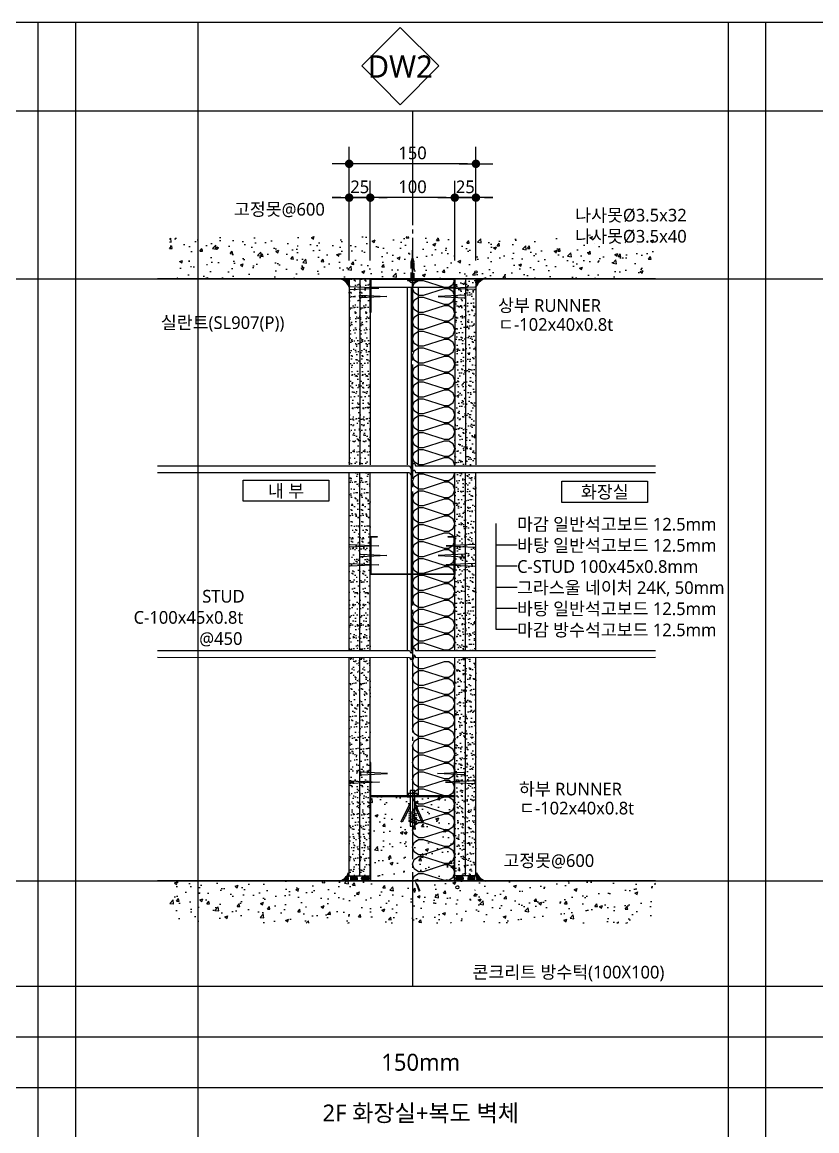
# Model space of a CAD drawing. Header units: millimetres. Extents: x 150 to 8166, y -2863 to -229.
# Drawn here: x 5276 to 6217, y -1540 to -229 of the extents above; entities that cross this region are included whole.
import ezdxf
from ezdxf.enums import TextEntityAlignment as Align

# ---------------------------------------------------------------- set-up
doc = ezdxf.new("R2010")
doc.units = ezdxf.units.MM
doc.header["$LTSCALE"] = 5
doc.header["$MEASUREMENT"] = 0
doc.header["$PDMODE"] = 3
doc.header["$PDSIZE"] = 100
doc.linetypes.add('C301', pattern=[30, 27, -1, 1, -1])
doc.linetypes.add('HID', pattern=[2.5, 1.5, -1])
doc.layers.get('0').update_dxf_attribs({"linetype": 'CONTINUOUS'})
doc.layers.get('Defpoints').update_dxf_attribs({"color": 137, "linetype": 'CONTINUOUS'})
for name, color, linetype in [('01-CEN', 1, 'C301'), ('01CONC', 2, 'CONTINUOUS'), ('01HAT', 8, 'CONTINUOUS'), ('01석고보드', 73, 'CONTINUOUS'), ('01하지철물', 8, 'CONTINUOUS'), ('02DIM', 7, 'CONTINUOUS'), ('03벽체부호', 6, 'CONTINUOUS'), ('09무창층계산', 253, 'CONTINUOUS'), ('3', 3, 'CONTINUOUS'), ('4', 4, 'CONTINUOUS'), ('5', 5, 'CONTINUOUS'), ('8', 8, 'CONTINUOUS'), ('HATCH', 9, 'CONTINUOUS'), ('SEALANT', 8, 'CONTINUOUS'), ('SYM-LEAD', 6, 'CONTINUOUS'), ('SYP_INSUL', 252, 'CONTINUOUS'), ('TEXT', 3, 'CONTINUOUS'), ('TEXT-NOTE', 6, 'CONTINUOUS'), ('경량철골', 7, 'CONTINUOUS'), ('경량철골1', 8, 'CONTINUOUS'), ('고정못', 8, 'CONTINUOUS'), ('석고보드', 4, 'CONTINUOUS')]:
    doc.layers.add(name, color=color, linetype=linetype)
doc.layers.add('02Waste', color=171, linetype='CONTINUOUS', plot=False)
doc.styles.add('GAUN', font='malgun.ttf', dxfattribs={"height": 375})
doc.styles.add('맑은고딕', font='malgun.ttf')
doc.styles.add('스타일1', font='malgun.ttf')
doc.dimstyles.new('GAUN-10', dxfattribs={"dimscale": 10, "dimtxt": 1.5, "dimasz": 1, "dimexe": 2, "dimexo": 3, "dimgap": 0.5, "dimtad": 1, "dimdec": 0, "dimzin": 1, "dimdsep": 46, "dimlunit": 6, "dimtxsty": '맑은고딕', "dimblk": 'CJDOT', "dimcen": 0.09, "dimdle": 1, "dimclrd": 256, "dimclre": 256, "dimclrt": 3, "dimadec": 0, "dimazin": 0, "dimtfac": 1, "dimtdec": 0, "dimtix": 1, "dimtmove": 2, "dimatfit": 3, "dimldrblk": 'CJDOT', "dimfxl": 1, "dimtolj": 1, "dimtzin": 1, "dimarcsym": 0})
pattern_1 = [(37.5, (1118.62, -18684.942), (-0.3200063, 9.7882647), [0, -7.7216, 0, -8.636, 0, -8.255]), (7.5, (1118.62, -18684.942), (8.990466, 14.336502), [0, -4.1656, 0, -6.9596, 0, -2.667]), (327.5, (1112.3716, -18684.942), (15.8198474, 0.0287437), [0, -2.54, 0, -9.144, 0, -11.938]), (317.5, (1112.372, -18684.942), (15.271129, 4.458586), [0, -1.27, 0, -5.9944, 0, -6.858])]
pattern_2 = [(37.5, (1118.6215, -18627.8545), (-0.3200063, 9.7882647), [0, -7.7216, 0, -8.636, 0, -8.255]), (7.5, (1118.621, -18627.855), (8.990466, 14.336502), [0, -4.1656, 0, -6.9596, 0, -2.667]), (327.5, (1112.373, -18627.8545), (15.8198474, 0.0287437), [0, -2.54, 0, -9.144, 0, -11.938]), (317.5, (1112.373, -18627.855), (15.271129, 4.458586), [0, -1.27, 0, -5.9944, 0, -6.858])]
pattern_3 = [(37.5, (1131.12, -18684.942), (-0.3200063, 9.7882647), [0, -7.7216, 0, -8.636, 0, -8.255]), (7.5, (1131.12, -18684.942), (8.990466, 14.336502), [0, -4.1656, 0, -6.9596, 0, -2.667]), (327.5, (1124.8716, -18684.942), (15.8198474, 0.0287437), [0, -2.54, 0, -9.144, 0, -11.938]), (317.5, (1124.872, -18684.942), (15.271129, 4.458586), [0, -1.27, 0, -5.9944, 0, -6.858])]
pattern_4 = [(37.5, (1131.1215, -18627.8545), (-0.3200063, 9.7882647), [0, -7.7216, 0, -8.636, 0, -8.255]), (7.5, (1131.121, -18627.855), (8.990466, 14.336502), [0, -4.1656, 0, -6.9596, 0, -2.667]), (327.5, (1124.873, -18627.8545), (15.8198474, 0.0287437), [0, -2.54, 0, -9.144, 0, -11.938]), (317.5, (1124.873, -18627.855), (15.271129, 4.458586), [0, -1.27, 0, -5.9944, 0, -6.858])]
pattern_5 = [(45, (766.19442, -18684.9423), (-0.224506403, 0.224506403), [])]
pattern_6 = [(315, (766.99442, 16908.381), (-0.224506403, -0.224506403), [])]
pattern_7 = [(37.5, (756.467, -3e-11), (-0.314967, 9.634119), [0, -7.6, 0, -8.5, 0, -8.125]), (7.5, (756.467, -3e-11), (8.848884, 14.11073), [0, -4.1, 0, -6.85, 0, -2.625]), (327.5, (750.317, -3e-11), (15.570709, 0.028295), [0, -2.5, 0, -9, 0, -11.75]), (317.5, (750.317, -3e-11), (15.030633, 4.388378), [0, -1.25, 0, -5.9, 0, -6.75])]
pattern_8 = [(37.5, (768.967, -0.003), (-0.314967, 9.634119), [0, -7.6, 0, -8.5, 0, -8.125]), (7.5, (768.967, -0.003), (8.848884, 14.11073), [0, -4.1, 0, -6.85, 0, -2.625]), (327.5, (762.817, -0.003), (15.570709, 0.028295), [0, -2.5, 0, -9, 0, -11.75]), (317.5, (762.817, -0.003), (15.030633, 4.388378), [0, -1.25, 0, -5.9, 0, -6.75])]
pattern_9 = [(135, (33421.2363, 10234.9952), (0.883883476, 0.883883476), [])]

# ---------------------------------------------------------------- blocks, each defined once
blk = doc.blocks.new('DEF-SH1')
for p, q in [((0, 1433.8), (3435, 1433.8)), ((0, 1373.8), (3435, 1373.8))]:
    blk.add_line(p, q)
at = {"layer": '02Waste', "ltscale": 0.1}
for p, q in [((939.7, 2633.8), (939.7, 0)), ((1129, 2633.8), (1129, 0)), ((1756.5, 2633.8), (1756.5, 0)), ((167.5, 2330.3), (3435, 2330.3)), ((167.5, 1618.2), (3435, 1618.2))]:
    blk.add_line(p, q, dxfattribs=at)
at = {"layer": '3'}
for p, q in [((0, 2633.8), (3435, 2633.8)), ((984.4, 0), (984.4, 2633.8)), ((1801.2, 0), (1801.2, 2633.8)), ((0, 2528.8), (3435, 2528.8))]:
    blk.add_line(p, q, dxfattribs=at)
at = {"layer": '4'}
blk.add_line((0, 1493.8), (3435, 1493.8), dxfattribs=at)
blk = doc.blocks.new('HILTI고정못')
at = {"layer": '고정못'}
blk.add_line((0, 10.6), (0, -34.6), dxfattribs=at)
blk.add_lwpolyline([(-6, 0), (6, 0), (6, 1), (-6, 1)], close=True, dxfattribs=at)
at = {"layer": '고정못', "linetype": 'HID'}
blk.add_lwpolyline([(-2, 0), (-2, -20.6), (0, -27), (2, -20.6), (2, 0)], dxfattribs=at)
at = {"layer": '고정못'}
blk.add_arc((0, -0.2), 4.08, 17.2018, 162.7982, dxfattribs=at)
blk = doc.blocks.new('CJDOT')
blk.add_line((-2, 0), (2, 0))
at = {"const_width": 0.5}
blk.add_lwpolyline([(-0.25, 0, 1), (0.25, 0, 1)], format="xyb", close=True, dxfattribs=at)
blk = doc.blocks.new('*D38')
at = {"layer": '02DIM', "lineweight": -2, "transparency": 16777216}
for p, q in [((5688.1, -510.7), (5688.1, -416.2)), ((5788.1, -510.7), (5788.1, -416.2)), ((5778.1, -436.2), (5698.1, -436.2))]:
    blk.add_line(p, q, dxfattribs=at)
at = {"layer": 'Defpoints', "color": 0, "transparency": 16777216}
for p in [(5688.1, -436.2), (5688.1, -540.7), (5788.1, -540.7)]:
    blk.add_point(p, dxfattribs=at)
at = {"layer": '02DIM', "lineweight": -2, "transparency": 16777216, "xscale": 10, "yscale": 10, "zscale": 10}
for p, rotation in [((5688.1, -436.2), 179.9999999998176), ((5788.1, -436.2), 359.9999999998176)]:
    blk.add_blockref('CJDOT', p, dxfattribs=dict(at, rotation=rotation))
at = {"layer": '02DIM', "color": 3, "transparency": 16777216, "insert": (5738.1, -423.4), "char_height": 15, "attachment_point": 5, "style": '맑은고딕'}
blk.add_mtext('\\A1;100', dxfattribs=at)
blk = doc.blocks.new('*D39')
at = {"layer": '02DIM', "lineweight": -2, "transparency": 16777216}
for p, q in [((5663.1, -510.7), (5663.1, -376.2)), ((5813.1, -510.7), (5813.1, -376.2)), ((5803.1, -396.2), (5673.1, -396.2))]:
    blk.add_line(p, q, dxfattribs=at)
at = {"layer": 'Defpoints', "color": 0, "transparency": 16777216}
for p in [(5663.1, -396.2), (5663.1, -540.7), (5813.1, -540.7)]:
    blk.add_point(p, dxfattribs=at)
at = {"layer": '02DIM', "lineweight": -2, "transparency": 16777216, "xscale": 10, "yscale": 10, "zscale": 10}
for p, rotation in [((5663.1, -396.2), 179.9999999999935), ((5813.1, -396.2), 359.9999999999935)]:
    blk.add_blockref('CJDOT', p, dxfattribs=dict(at, rotation=rotation))
at = {"layer": '02DIM', "color": 3, "transparency": 16777216, "insert": (5738.1, -383.4), "char_height": 15, "attachment_point": 5, "style": '맑은고딕'}
blk.add_mtext('\\A1;150', dxfattribs=at)
blk = doc.blocks.new('*D40')
at = {"layer": '02DIM', "lineweight": -2, "transparency": 16777216}
for p, q in [((5663.1, -510.7), (5663.1, -416.2)), ((5688.1, -510.7), (5688.1, -416.2)), ((5653.1, -436.2), (5643.1, -436.2)), ((5663.1, -436.2), (5688.1, -436.2)), ((5698.1, -436.2), (5708.1, -436.2))]:
    blk.add_line(p, q, dxfattribs=at)
at = {"layer": 'Defpoints', "color": 0, "transparency": 16777216}
for p in [(5688.1, -436.2), (5663.1, -540.7), (5688.1, -540.7)]:
    blk.add_point(p, dxfattribs=at)
at = {"layer": '02DIM', "lineweight": -2, "transparency": 16777216, "xscale": 10, "yscale": 10, "zscale": 10}
blk.add_blockref('CJDOT', (5663.1, -436.2), dxfattribs=at)
at = {"layer": '02DIM', "lineweight": -2, "transparency": 16777216, "xscale": 10, "yscale": 10, "zscale": 10, "rotation": 180}
blk.add_blockref('CJDOT', (5688.1, -436.2), dxfattribs=at)
at = {"layer": '02DIM', "color": 3, "transparency": 16777216, "insert": (5675.6, -423.5), "char_height": 15, "attachment_point": 5, "style": '맑은고딕'}
blk.add_mtext('\\A1;25', dxfattribs=at)
blk = doc.blocks.new('*D44')
at = {"layer": '02DIM', "lineweight": -2, "transparency": 16777216}
for p, q in [((5788.1, -510.7), (5788.1, -416.2)), ((5813.1, -510.7), (5813.1, -416.2)), ((5778.1, -436.2), (5768.1, -436.2)), ((5813.1, -436.2), (5788.1, -436.2)), ((5823.1, -436.2), (5833.1, -436.2))]:
    blk.add_line(p, q, dxfattribs=at)
at = {"layer": 'Defpoints', "color": 0, "transparency": 16777216}
for p in [(5788.1, -436.2), (5788.1, -540.7), (5813.1, -540.7)]:
    blk.add_point(p, dxfattribs=at)
at = {"layer": '02DIM', "lineweight": -2, "transparency": 16777216, "xscale": 10, "yscale": 10, "zscale": 10}
for p, rotation in [((5788.1, -436.2), 9.047024180329344e-10), ((5813.1, -436.2), 180.0000000009047)]:
    blk.add_blockref('CJDOT', p, dxfattribs=dict(at, rotation=rotation))
at = {"layer": '02DIM', "color": 3, "transparency": 16777216, "insert": (5800.6, -423.5), "char_height": 15, "attachment_point": 5, "style": '맑은고딕'}
blk.add_mtext('\\A1;25', dxfattribs=at)
blk = doc.blocks.new('room-1')
at = {"layer": 'TEXT-NOTE', "color": 6}
for p, q in [((0, 5), (20.29, 5)), ((0, 0), (0, 5)), ((20.29, 5), (20.29, 0)), ((20.29, 0), (0, 0))]:
    blk.add_line(p, q, dxfattribs=at)
at = {"layer": 'TEXT-NOTE', "color": 3, "style": '스타일1'}
blk.add_attdef('실명', text='', height=3, dxfattribs=at).set_placement((10.15, 2.59), align=Align.MIDDLE)

msp = doc.modelspace()

# ---------------------------------------------------------------- hatches: boundary and pattern name
at = {"layer": '01HAT'}
h = msp.add_hatch(dxfattribs=at)
h.set_pattern_fill('AR-CONC', color=256, scale=5, style=0)
h.set_pattern_definition([(50, (-27186.398, 8871.642), (35.86301, -3.137607), [3.75, -41.25]), (355, (-27186.398, 8871.64), (-6.937567, 37.609607), [3, -33]), (100.4514, (-27183.41, 8871.38), (28.92547, 34.471977), [3.18701, -35.057106]), (46.1842, (-27186.4, 8881.64), (53.36205, -8.27595), [5.625, -61.875]), (96.6356, (-27181.95, 8880.95), (46.733135, 48.70589), [4.780514, -52.58565]), (351.1842, (-27186.4, 8881.64), (46.7331, 48.70593), [4.5, -49.5]), (21, (-27181.398, 8879.142), (29.845353, -20.130945), [3.75, -41.25]), (326, (-27181.398, 8879.14), (12.165767, 36.257502), [3, -33]), (71.4514, (-27178.91, 8877.464), (42.01113, 16.126525), [3.18701, -35.057106]), (37.5, (-27186.398, 8871.642), (0.607993, 16.6446927), [0, -32.6, 0, -33.5, 0, -33.125]), (7.5, (-27186.398, 8871.642), (13.153477, 19.720586), [0, -19.1, 0, -31.85, 0, -12.625]), (327.5, (-27197.548, 8871.642), (26.691122, -1.1277436), [0, -12.5, 0, -39, 0, -51.75]), (317.5, (-27202.548, 8871.642), (29.159308, 5.005249), [0, -16.25, 0, -25.9, 0, -36.75])])
h.paths.add_polyline_path([(5450.6, -482.2), (5450.6, -532.2), (6025.6, -532.2), (6025.6, -482.2)])
h = msp.add_hatch(dxfattribs=at)
h.set_pattern_fill('AR-CONC', color=256, scale=5, style=0)
h.set_pattern_definition([(50, (3298.903, -7.097), (35.863, -3.1376), [3.75, -41.25]), (355, (3298.903, -7.097), (-6.93757, 37.6096), [3, -33]), (100.4514, (3301.89, -7.36), (28.92544, 34.472), [3.187, -35.0571]), (46.1842, (3298.903, 2.903), (53.3621, -8.27596), [5.625, -61.875]), (96.6356, (3303.35, 2.213), (46.7331, 48.7059), [4.7805, -52.5857]), (351.1842, (3298.903, 2.903), (46.7331, 48.7059), [4.5, -49.5]), (21, (3303.903, 0.403), (29.84535, -20.13094), [3.75, -41.25]), (326, (3303.903, 0.403), (12.16577, 36.2575), [3, -33]), (71.4514, (3306.39, -1.275), (42.0111, 16.12656), [3.187, -35.0571]), (37.5, (3298.903, -7.097), (0.60799, 16.64469), [0, -32.6, 0, -33.5, 0, -33.125]), (7.5, (3298.903, -7.097), (13.15348, 19.72059), [0, -19.1, 0, -31.85, 0, -12.625]), (327.5, (3287.753, -7.097), (26.69112, -1.127744), [0, -12.5, 0, -39, 0, -51.75]), (317.5, (3282.753, -7.097), (29.1593, 5.00525), [0, -16.25, 0, -25.9, 0, -36.75])])
h.paths.add_polyline_path([(5787.3, -1144.3), (5739.9, -1144.3), (5739.9, -1152.1), (5749.7, -1174.3), (5748.1, -1175.1), (5739.9, -1156.3), (5739.9, -1179.3), (5734.3, -1179.3), (5734.3, -1156.3), (5725, -1174.9), (5723.3, -1174.1), (5734.3, -1152.1), (5734.3, -1144.3), (5688.9, -1144.3), (5688.9, -1244.3), (5787.3, -1244.3)])
h = msp.add_hatch(dxfattribs=at)
h.set_pattern_fill('AR-CONC', color=256, scale=5, style=0)
h.set_pattern_definition([(50, (-24187.627, 8911.185), (35.86301, -3.137607), [3.75, -41.25]), (355, (-24187.627, 8911.185), (-6.937567, 37.609607), [3, -33]), (100.4514, (-24184.64, 8910.923), (28.92547, 34.471977), [3.18701, -35.057106]), (46.1842, (-24187.627, 8921.185), (53.36205, -8.27595), [5.625, -61.875]), (96.6356, (-24183.18, 8920.495), (46.733135, 48.70589), [4.78051, -52.58565]), (351.1842, (-24187.627, 8921.185), (46.7331, 48.70593), [4.5, -49.5]), (21, (-24182.627, 8918.685), (29.845353, -20.130945), [3.75, -41.25]), (326, (-24182.627, 8918.685), (12.165767, 36.257502), [3, -33]), (71.4514, (-24180.14, 8917.007), (42.01113, 16.126525), [3.18701, -35.057106]), (37.5, (-24187.627, 8911.185), (0.607993, 16.6446927), [0, -32.6, 0, -33.5, 0, -33.125]), (7.5, (-24187.627, 8911.185), (13.153477, 19.720586), [0, -19.1, 0, -31.85, 0, -12.625]), (327.5, (-24198.777, 8911.185), (26.691122, -1.1277436), [0, -12.5, 0, -39, 0, -51.75]), (317.5, (-24203.777, 8911.185), (29.159308, 5.005249), [0, -16.25, 0, -25.9, 0, -36.75])])
h.paths.add_polyline_path([(5450.6, -1244.3), (6025.6, -1244.3), (6025.6, -1294.3), (5450.6, -1294.3)])
at = {"layer": '8'}
h = msp.add_hatch(dxfattribs=at)
h.set_pattern_fill('ANSI31', color=256, scale=10, style=0)
h.set_pattern_definition(pattern_9)
edge = h.paths.add_edge_path()
edge.add_ellipse((5682.5, -1241.3), major_axis=(4.77, 0), ratio=0.629285, start_angle=0, end_angle=360)
h = msp.add_hatch(dxfattribs=at)
h.set_pattern_fill('ANSI31', color=256, scale=10, style=0)
h.set_pattern_definition(pattern_9)
edge = h.paths.add_edge_path()
edge.add_ellipse((5793.8, -1241.3), major_axis=(-4.77, 0), ratio=0.629285, start_angle=0, end_angle=360, ccw=False)
at = {"layer": 'HATCH'}
h = msp.add_hatch(dxfattribs=at)
h.set_pattern_fill('AR-SAND', color=256, scale=0.2, style=0)
h.set_pattern_definition(pattern_1)
h.paths.add_polyline_path([(5663.1, -752.2), (5675.6, -752.2), (5675.6, -532.2), (5663.1, -532.2)])
h = msp.add_hatch(dxfattribs=at)
h.set_pattern_fill('AR-SAND', color=256, scale=0.2, style=0)
h.set_pattern_definition(pattern_3)
h.paths.add_polyline_path([(5675.6, -752.2), (5688.1, -752.2), (5688.1, -532.2), (5675.6, -532.2)])
h = msp.add_hatch(dxfattribs=at)
h.set_pattern_fill('AR-SAND', color=256, scale=0.2, style=0)
h.set_pattern_definition(pattern_3)
h.paths.add_polyline_path([(5800.6, -752.2), (5788.1, -752.2), (5788.1, -532.2), (5800.6, -532.2)])
h = msp.add_hatch(dxfattribs=at)
h.set_pattern_fill('AR-SAND', color=256, scale=0.2, style=0)
h.set_pattern_definition(pattern_1)
h.paths.add_polyline_path([(5813.1, -752.2), (5800.6, -752.2), (5800.6, -532.2), (5813.1, -532.2)])
h = msp.add_hatch(dxfattribs=at)
h.set_pattern_fill('AR-SAND', color=256, scale=0.2, style=0)
h.set_pattern_definition(pattern_2)
h.paths.add_polyline_path([(5663.1, -971.8), (5675.6, -971.8), (5675.6, -761.3), (5663.1, -761.3)])
h = msp.add_hatch(dxfattribs=at)
h.set_pattern_fill('AR-SAND', color=256, scale=0.2, style=0)
h.set_pattern_definition(pattern_4)
h.paths.add_polyline_path([(5675.6, -971.8), (5688.1, -971.8), (5688.1, -761.3), (5675.6, -761.3)])
h = msp.add_hatch(dxfattribs=at)
h.set_pattern_fill('AR-SAND', color=256, scale=0.2, style=0)
h.set_pattern_definition(pattern_4)
h.paths.add_polyline_path([(5800.6, -971.8), (5788.1, -971.8), (5788.1, -761.3), (5800.6, -761.3)])
h = msp.add_hatch(dxfattribs=at)
h.set_pattern_fill('AR-SAND', color=256, scale=0.2, style=0)
h.set_pattern_definition(pattern_2)
h.paths.add_polyline_path([(5813.1, -971.8), (5800.6, -971.8), (5800.6, -761.3), (5813.1, -761.3)])
h = msp.add_hatch(dxfattribs=at)
h.set_pattern_fill('AR-SAND', color=256, scale=5, style=0)
h.set_pattern_definition(pattern_7)
h.paths.add_polyline_path([(5663.1, -979.8), (5675.6, -979.8), (5675.6, -1238.3), (5663.1, -1238.3)])
h = msp.add_hatch(dxfattribs=at)
h.set_pattern_fill('AR-SAND', color=256, scale=5, style=0)
h.set_pattern_definition(pattern_8)
h.paths.add_polyline_path([(5675.6, -979.8), (5688.1, -979.8), (5688.1, -1238.3), (5675.6, -1238.3)])
h = msp.add_hatch(dxfattribs=at)
h.set_pattern_fill('AR-SAND', color=256, scale=5, style=0)
h.set_pattern_definition(pattern_8)
h.paths.add_polyline_path([(5800.6, -979.8), (5788.1, -979.8), (5788.1, -1238.3), (5800.6, -1238.3)])
h = msp.add_hatch(dxfattribs=at)
h.set_pattern_fill('AR-SAND', color=256, scale=5, style=0)
h.set_pattern_definition(pattern_7)
h.paths.add_polyline_path([(5813.1, -979.8), (5800.6, -979.8), (5800.6, -1238.3), (5813.1, -1238.3)])
at = {"layer": 'SEALANT'}
h = msp.add_hatch(dxfattribs=at)
h.set_pattern_fill('ANSI31', color=256, scale=0.1, style=0)
h.set_pattern_definition(pattern_5)
h.paths.add_polyline_path([(5663.1, -532.2), (5653.1, -532.2, -0.200138), (5663.1, -542.1)])
h = msp.add_hatch(dxfattribs=at)
h.set_pattern_fill('ANSI31', color=256, scale=0.1, style=0)
h.set_pattern_definition(pattern_5)
h.paths.add_polyline_path([(5813.1, -532.2), (5823.1, -532.2, 0.200138), (5813.1, -542.1)])
h = msp.add_hatch(dxfattribs=at)
h.set_pattern_fill('ANSI31', color=256, scale=0.1, style=0)
h.set_pattern_definition(pattern_6)
h.paths.add_polyline_path([(5662.3, -1244.3), (5652.3, -1244.3, 0.200138), (5662.3, -1234.4)])
h = msp.add_hatch(dxfattribs=at)
h.set_pattern_fill('ANSI31', color=256, scale=0.1, style=0)
h.set_pattern_definition(pattern_6)
h.paths.add_polyline_path([(5813.9, -1244.3), (5823.9, -1244.3, -0.200138), (5813.9, -1234.4)])

# ---------------------------------------------------------------- linework, layer by layer
at = {"layer": '01-CEN'}
msp.add_line((5738.1, -333.7), (5738.1, -1368.7), dxfattribs=at)
at = {"layer": '01CONC'}
for p, q in [((6025.6, -532.2), (5436.1, -532.2)), ((6025.6, -1244.3), (5436.1, -1244.3))]:
    msp.add_line(p, q, dxfattribs=at)
msp.add_lwpolyline([(5688.9, -1244.3), (5688.9, -1144.3), (5787.3, -1144.3), (5787.3, -1244.3)], dxfattribs=at)
at = {"layer": '01HAT'}
for p, q in [((5944.3, -482.2), (5945.4, -482.4)), ((5945.4, -482.4), (5945.4, -482.2)), ((5741.2, -1151), (5744.7, -1149.6)), ((5741.2, -1151), (5743.7, -1152.7)), ((5743.8, -1152.9), (5744.8, -1149.8)), ((5748.9, -1179.7), (5751.3, -1176.8)), ((5748.9, -1179.7), (5751.9, -1179.9)), ((5750.9, -1180.2), (5750.3, -1177)), ((5728, -1187.2), (5731.5, -1185.9)), ((5728, -1187.2), (5730.5, -1188.9)), ((5730.6, -1189.1), (5731.6, -1186.1)), ((5812, -1255), (5812.3, -1254.9)), ((5812, -1255), (5812.3, -1255.2))]:
    msp.add_line(p, q, dxfattribs=at)
at = {"layer": '01석고보드'}
for p, q in [((5663.9, -1238.3), (5688.9, -1238.3)), ((5812.3, -1238.3), (5787.3, -1238.3))]:
    msp.add_line(p, q, dxfattribs=at)
at = {"layer": '01하지철물', "color": 4}
for p, q in [((5663.1, -541.5), (5663.1, -545)), ((5664.3, -541.5), (5663.1, -541.5)), ((5663.1, -545), (5664.3, -545)), ((5664.3, -541.7), (5664.3, -541.5)), ((5698.1, -543.3), (5664.3, -541.7)), ((5664.3, -544.8), (5698.1, -543.3)), ((5664.3, -545), (5664.3, -544.8)), ((5778.1, -543.3), (5812, -541.7)), ((5812, -544.8), (5778.1, -543.3)), ((5812, -541.7), (5812, -541.5)), ((5812, -541.5), (5813.1, -541.5)), ((5812, -545), (5812, -544.8)), ((5813.1, -545), (5812, -545)), ((5813.1, -541.5), (5813.1, -545)), ((5675.6, -555), (5675.6, -551.5)), ((5675.6, -551.5), (5676.8, -551.5)), ((5676.8, -555), (5675.6, -555)), ((5676.8, -551.5), (5676.8, -551.7)), ((5676.8, -551.7), (5707.6, -553.3)), ((5707.6, -553.3), (5676.8, -554.8)), ((5676.8, -554.8), (5676.8, -555)), ((5799.5, -551.7), (5768.6, -553.3)), ((5768.6, -553.3), (5799.5, -554.8)), ((5799.5, -551.5), (5799.5, -551.7)), ((5800.6, -551.5), (5799.5, -551.5)), ((5799.5, -554.8), (5799.5, -555)), ((5799.5, -555), (5800.6, -555)), ((5800.6, -555), (5800.6, -551.5)), ((5663.1, -846.2), (5664.3, -846.2)), ((5663.1, -849.7), (5663.1, -846.2)), ((5664.3, -849.7), (5663.1, -849.7)), ((5664.3, -846.2), (5664.3, -846.4)), ((5664.3, -846.4), (5698.1, -847.9)), ((5698.1, -847.9), (5664.3, -849.5)), ((5664.3, -849.5), (5664.3, -849.7)), ((5812, -846.4), (5778.1, -847.9)), ((5778.1, -847.9), (5812, -849.5)), ((5813.1, -846.2), (5812, -846.2)), ((5812, -846.2), (5812, -846.4)), ((5812, -849.5), (5812, -849.7)), ((5812, -849.7), (5813.1, -849.7)), ((5813.1, -849.7), (5813.1, -846.2)), ((5675.6, -861.2), (5675.6, -857.7)), ((5675.6, -857.7), (5676.8, -857.7)), ((5676.8, -861.2), (5675.6, -861.2)), ((5676.8, -857.7), (5676.8, -857.9)), ((5676.8, -857.9), (5707.6, -859.4)), ((5707.6, -859.4), (5676.8, -861)), ((5676.8, -861), (5676.8, -861.2)), ((5799.5, -857.9), (5768.6, -859.4)), ((5768.6, -859.4), (5799.5, -861)), ((5799.5, -857.7), (5799.5, -857.9)), ((5800.6, -857.7), (5799.5, -857.7)), ((5799.5, -861), (5799.5, -861.2)), ((5799.5, -861.2), (5800.6, -861.2)), ((5800.6, -861.2), (5800.6, -857.7)), ((5663.1, -868.7), (5664.3, -868.7)), ((5663.1, -872.2), (5663.1, -868.7)), ((5664.3, -872.2), (5663.1, -872.2)), ((5664.3, -868.7), (5664.3, -868.9)), ((5664.3, -868.9), (5698.1, -870.4)), ((5698.1, -870.4), (5664.3, -872)), ((5664.3, -872), (5664.3, -872.2)), ((5812, -868.9), (5778.1, -870.4)), ((5778.1, -870.4), (5812, -872)), ((5812, -868.7), (5812, -868.9)), ((5813.1, -868.7), (5812, -868.7)), ((5812, -872), (5812, -872.2)), ((5812, -872.2), (5813.1, -872.2)), ((5813.1, -872.2), (5813.1, -868.7)), ((5663.9, -1125.6), (5665.1, -1125.6)), ((5663.9, -1129.1), (5663.9, -1125.6)), ((5665.1, -1125.6), (5665.1, -1125.8)), ((5665.1, -1125.8), (5698.9, -1127.3)), ((5698.9, -1127.3), (5665.1, -1128.9)), ((5676.4, -1115.6), (5676.4, -1119.1)), ((5677.6, -1115.6), (5676.4, -1115.6)), ((5676.4, -1119.1), (5677.6, -1119.1)), ((5677.6, -1115.8), (5677.6, -1115.6)), ((5708.4, -1117.3), (5677.6, -1115.8)), ((5677.6, -1118.9), (5708.4, -1117.3)), ((5677.6, -1119.1), (5677.6, -1118.9)), ((5767.8, -1117.3), (5798.7, -1115.8)), ((5798.7, -1118.9), (5767.8, -1117.3)), ((5811.2, -1125.8), (5777.3, -1127.3)), ((5777.3, -1127.3), (5811.2, -1128.9)), ((5798.7, -1115.8), (5798.7, -1115.6)), ((5798.7, -1115.6), (5799.8, -1115.6)), ((5798.7, -1119.1), (5798.7, -1118.9)), ((5799.8, -1119.1), (5798.7, -1119.1)), ((5799.8, -1115.6), (5799.8, -1119.1)), ((5811.2, -1125.6), (5811.2, -1125.8)), ((5812.3, -1125.6), (5811.2, -1125.6)), ((5812.3, -1129.1), (5812.3, -1125.6)), ((5665.1, -1129.1), (5663.9, -1129.1)), ((5665.1, -1128.9), (5665.1, -1129.1)), ((5735.3, -1137.2), (5735.3, -1179.3)), ((5740.9, -1137.2), (5735.3, -1137.2)), ((5740.9, -1179.3), (5740.9, -1137.2)), ((5811.2, -1128.9), (5811.2, -1129.1)), ((5811.2, -1129.1), (5812.3, -1129.1)), ((5735.3, -1152.1), (5724.4, -1174.1)), ((5743.5, -1140.7), (5733.1, -1140.7)), ((5733.1, -1140.7), (5733.1, -1143.5)), ((5740.9, -1152.1), (5750.8, -1174.3)), ((5743.5, -1143.5), (5743.5, -1140.7)), ((5735.3, -1156.3), (5726, -1174.9)), ((5733.4, -1161.4), (5743.2, -1164.8)), ((5733.5, -1163.6), (5743.3, -1167)), ((5733.5, -1166.1), (5743.3, -1169.5)), ((5740.9, -1156.3), (5749.1, -1175.1)), ((5726, -1174.9), (5724.4, -1174.1)), ((5733.3, -1172.3), (5743.2, -1175.7)), ((5733.3, -1173.5), (5743.2, -1176.9)), ((5733.4, -1170.4), (5743.2, -1173.8)), ((5733.5, -1168.6), (5743.3, -1172)), ((5735.3, -1179.3), (5740.9, -1179.3)), ((5749.1, -1175.1), (5750.8, -1174.3))]:
    msp.add_line(p, q, dxfattribs=at)
for points in [[(5780.1, -837.7), (5780.1, -836.9), (5788.1, -836.9), (5788.1, -881.9), (5688.1, -881.9), (5688.1, -836.9), (5696.1, -836.9), (5696.1, -837.7), (5688.9, -837.7), (5688.9, -881.1), (5787.3, -881.1), (5787.3, -837.7)], [(5788.1, -1144.3), (5788.1, -1104.3), (5787.3, -1104.3), (5787.3, -1143.5), (5688.9, -1143.5), (5688.9, -1104.3), (5688.1, -1104.3), (5688.1, -1144.3)]]:
    msp.add_lwpolyline(points, close=True, dxfattribs=at)
at = {"layer": '03벽체부호'}
msp.add_lwpolyline([(5677.9, -280.5), (5723.6, -326.3), (5769.4, -280.5), (5723.6, -234.8)], close=True, dxfattribs=at)
at = {"layer": '5'}
for points in [[(5436.1, -753.2), (5734.4, -753.3), (5735.6, -755.6, 0.666481), (5737.4, -755.4), (5738.8, -751.1, -0.702436), (5740.7, -751), (5741.6, -753.3), (6025.6, -753.3)], [(5436.1, -761.2), (5734.4, -761.3), (5735.6, -763.6, 0.666481), (5737.4, -763.4), (5738.8, -759.1, -0.702436), (5740.7, -759), (5741.6, -761.3), (6025.6, -761.3)], [(5436.1, -971.8), (5734.4, -971.9), (5735.6, -974.1, 0.666481), (5737.4, -974), (5738.8, -969.6, -0.702436), (5740.7, -969.6), (5741.6, -971.9), (6025.6, -971.8)], [(5436.1, -979.8), (5734.4, -979.9), (5735.6, -982.1, 0.666481), (5737.4, -982), (5738.8, -977.6, -0.702436), (5740.7, -977.6), (5741.6, -979.9), (6025.6, -979.8)]]:
    msp.add_lwpolyline(points, format="xyb", dxfattribs=at)
at = {"layer": '8', "extrusion": (0, 0, -1)}
for centre in [(5662.4, -1241.7), (5663.7, -1241.7), (5665, -1241.7), (5666.3, -1241.7), (5667.6, -1241.7), (5668.8, -1241.7), (5670.1, -1241.7)]:
    msp.add_ellipse(centre, major_axis=(0, 4.33), ratio=0.567504, start_param=0.661848, end_param=2.208479, dxfattribs=at)
at = {"layer": '8'}
msp.add_ellipse((5682.5, -1241.3), major_axis=(4.77, 0), ratio=0.629285, dxfattribs=at)
at = {"layer": '8', "extrusion": (0, 0, -1)}
msp.add_ellipse((5793.8, -1241.3), major_axis=(-4.77, 0), ratio=0.629285, dxfattribs=at)
at = {"layer": '8'}
for centre in [(5806.1, -1241.7), (5807.4, -1241.7), (5808.7, -1241.7), (5810, -1241.7), (5811.3, -1241.7), (5812.6, -1241.7), (5813.8, -1241.7)]:
    msp.add_ellipse(centre, major_axis=(0, 4.33), ratio=0.567504, start_param=0.661848, end_param=2.208479, dxfattribs=at)
at = {"layer": 'HATCH'}
for centre, radius in [((5813.2, -524.1), 1.26), ((5791.2, -1251.8), 1.89)]:
    msp.add_circle(centre, radius, dxfattribs=at)
at = {"layer": 'SEALANT'}
for centre, start, end in [((5646.3, -549.2), 22.6698, 67.94), ((5830, -549.2), 112.06, 157.3302), ((5645.5, -1227.4), 292.06, 337.3302), ((5830.8, -1227.4), 202.6698, 247.94)]:
    msp.add_arc(centre, 18.3, start, end, dxfattribs=at)
at = {"layer": 'SYM-LEAD'}
for p, q in [((5836.8, -821.7), (5836.8, -946.7)), ((5836.8, -846.7), (5861.8, -846.7)), ((5836.8, -871.7), (5861.8, -871.7)), ((5836.8, -896.7), (5861.8, -896.7)), ((5836.8, -921.7), (5861.8, -921.7)), ((5836.8, -946.7), (5861.8, -946.7))]:
    msp.add_line(p, q, dxfattribs=at)
for points in [[(5736.4, -511.7, 0, 5, 0), (5727, -500, 0, 0, 0), (5687.5, -450, 0, 0, 0), (5646.1, -450, 0, 0, 0)], [(5778.6, -552.7, 0, 5, 0), (5789.2, -542.1, 0, 0, 0), (5875.1, -456.3, 0, 0, 0), (5930.6, -456.3, 0, 0, 0)], [(5813.1, -543.3, 0, 5, 0), (5823.7, -532.6, 0, 0, 0), (5875.1, -481.3, 0, 0, 0), (5930.6, -481.3, 0, 0, 0)], [(5660.1, -537.2, 0, 5, 0), (5650.8, -549, 0, 0, 0), (5625.3, -581.3, 0, 0, 0), (5602.2, -581.3, 0, 0, 0)], [(5787.3, -565.8, 0, 5, 0), (5802.3, -565.8, 0, 0, 0), (5837.3, -565.8, 0, 0, 0)], [(5663.1, -821.7, 0, 5, 0), (5678.1, -821.7, 0, 0, 0), (5861.8, -821.7, 0, 0, 0)], [(5684.1, -821.7, 0, 5, 0), (5699.1, -821.7, 0, 0, 0), (5861.8, -821.7, 0, 0, 0)], [(5723.1, -821.7, 0, 5, 0), (5738.1, -821.7, 0, 0, 0), (5861.8, -821.7, 0, 0, 0)], [(5767.1, -821.7, 0, 5, 0), (5782.1, -821.7, 0, 0, 0), (5819.8, -821.7, 0, 0, 0)], [(5793.1, -821.7, 0, 5, 0), (5808.1, -821.7, 0, 0, 0), (5845.8, -821.7, 0, 0, 0)], [(5809.1, -821.7, 0, 5, 0), (5824.1, -821.7, 0, 0, 0), (5861.8, -821.7, 0, 0, 0)], [(5709.1, -881.9, 0, 5, 0), (5709.1, -896.9, 0, 0, 0), (5709.1, -906.9, 0, 0, 0), (5541.6, -906.9, 0, 0, 0)], [(5787.2, -1137.7, 0, 5, 0), (5802.2, -1137.7, 0, 0, 0), (5862.2, -1137.7, 0, 0, 0)], [(5739.9, -1157.6, 0, 5, 0), (5749.2, -1169.4, 0, 0, 0), (5788.8, -1219.4, 0, 0, 0), (5840.9, -1219.4, 0, 0, 0)], [(5740.1, -1243, 0, 5, 0), (5747.6, -1256, 0, 0, 0), (5784.1, -1352.1, 0, 0, 0), (5809.1, -1352.1, 0, 0, 0)]]:
    msp.add_lwpolyline(points, format="xyseb", dxfattribs=at)
at = {"layer": 'SYP_INSUL'}
for points in [[(5788, -753.3), (5788.1, -753), (5786.1, -747.5), (5781.1, -744), (5775.6, -744), (5750.6, -752), (5745.1, -752), (5740.1, -748.5), (5738.1, -743), (5740.1, -737.5), (5745.1, -734), (5750.6, -734), (5775.6, -742), (5781.1, -742), (5786.1, -738.5), (5788.1, -733), (5786.1, -727.5), (5781.1, -724), (5775.6, -724), (5750.6, -732), (5745.1, -732), (5740.1, -728.5), (5738.1, -723), (5740.1, -717.5), (5745.1, -714), (5750.6, -714), (5775.6, -722), (5781.1, -722), (5786.1, -718.5), (5788.1, -713), (5786.1, -707.5), (5781.1, -704), (5775.6, -704), (5750.6, -712), (5745.1, -712), (5740.1, -708.5), (5738.1, -703), (5740.1, -697.5), (5745.1, -694), (5750.6, -694), (5775.6, -702), (5781.1, -702), (5786.1, -698.5), (5788.1, -693), (5786.1, -687.5), (5781.1, -684), (5775.6, -684), (5750.6, -692), (5745.1, -692), (5740.1, -688.5), (5738.1, -683), (5740.1, -677.5), (5745.1, -674), (5750.6, -674), (5775.6, -682), (5781.1, -682), (5786.1, -678.5), (5788.1, -673), (5786.1, -667.5), (5781.1, -664), (5775.6, -664), (5750.6, -672), (5745.1, -672), (5740.1, -668.5), (5738.1, -663), (5740.1, -657.5), (5745.1, -654), (5750.6, -654), (5775.6, -662), (5781.1, -662), (5786.1, -658.5), (5788.1, -653), (5786.1, -647.5), (5781.1, -644), (5775.6, -644), (5750.6, -652), (5745.1, -652), (5740.1, -648.5), (5738.1, -643), (5740.1, -637.5), (5745.1, -634), (5750.6, -634), (5775.6, -642), (5781.1, -642), (5786.1, -638.5), (5788.1, -633), (5786.1, -627.5), (5781.1, -624), (5775.6, -624), (5750.6, -632), (5745.1, -632), (5740.1, -628.5), (5738.1, -623), (5740.1, -617.5), (5745.1, -614), (5750.6, -614), (5775.6, -622), (5781.1, -622), (5786.1, -618.5), (5788.1, -613), (5786.1, -607.5), (5781.1, -604), (5775.6, -604), (5750.6, -612), (5745.1, -612), (5740.1, -608.5), (5738.1, -603), (5740.1, -597.5), (5745.1, -594), (5750.6, -594), (5775.6, -602), (5781.1, -602), (5786.1, -598.5), (5788.1, -593), (5786.1, -587.5), (5781.1, -584), (5775.6, -584), (5750.6, -592), (5745.1, -592), (5740.1, -588.5), (5738.1, -583), (5740.1, -577.5), (5745.1, -574), (5750.6, -574), (5775.6, -582), (5781.1, -582), (5786.1, -578.5), (5788.1, -573), (5786.1, -567.5), (5781.1, -564), (5775.6, -564), (5750.6, -572), (5745.1, -572), (5740.1, -568.5), (5738.1, -563), (5740.1, -557.5), (5745.1, -554), (5750.6, -554), (5775.6, -562), (5781.1, -562), (5786.1, -558.5), (5788.1, -553), (5786.1, -547.5), (5781.1, -544), (5775.6, -544), (5750.6, -552), (5745.1, -552), (5740.1, -548.5), (5738.1, -543), (5740.1, -537.5), (5745.1, -534), (5750.6, -534), (5775.6, -542), (5781.1, -542), (5786.1, -538.5), (5788.1, -533)], [(5738.1, -971.8), (5740.1, -966.3), (5745.1, -962.8), (5750.6, -962.8), (5775.6, -970.8), (5781.1, -970.8), (5786.1, -967.3), (5788.1, -961.8), (5786.1, -956.3), (5781.1, -952.8), (5775.6, -952.8), (5750.6, -960.8), (5745.1, -960.8), (5740.1, -957.3), (5738.1, -951.8), (5740.1, -946.3), (5745.1, -942.8), (5750.6, -942.8), (5775.6, -950.8), (5781.1, -950.8), (5786.1, -947.3), (5788.1, -941.8), (5786.1, -936.3), (5781.1, -932.8), (5775.6, -932.8), (5750.6, -940.8), (5745.1, -940.8), (5740.1, -937.3), (5738.1, -931.8), (5740.1, -926.3), (5745.1, -922.8), (5750.6, -922.8), (5775.6, -930.8), (5781.1, -930.8), (5786.1, -927.3), (5788.1, -921.8), (5786.1, -916.3), (5781.1, -912.8), (5775.6, -912.8), (5750.6, -920.8), (5745.1, -920.8), (5740.1, -917.3), (5738.1, -911.8), (5740.1, -906.3), (5745.1, -902.8), (5750.6, -902.8), (5775.6, -910.8), (5781.1, -910.8), (5786.1, -907.3), (5788.1, -901.8), (5786.1, -896.3), (5781.1, -892.8), (5775.6, -892.8), (5750.6, -900.8), (5745.1, -900.8), (5740.1, -897.3), (5738.1, -891.8), (5740.1, -886.3), (5745.1, -882.8), (5750.6, -882.8), (5775.6, -890.8), (5781.1, -890.8), (5786.1, -887.3), (5788.1, -881.8), (5786.1, -876.3), (5781.1, -872.8), (5775.6, -872.8), (5750.6, -880.8), (5745.1, -880.8), (5740.1, -877.3), (5738.1, -871.8), (5740.1, -866.3), (5745.1, -862.8), (5750.6, -862.8), (5775.6, -870.8), (5781.1, -870.8), (5786.1, -867.3), (5788.1, -861.8), (5786.1, -856.3), (5781.1, -852.8), (5775.6, -852.8), (5750.6, -860.8), (5745.1, -860.8), (5740.1, -857.3), (5738.1, -851.8), (5740.1, -846.3), (5745.1, -842.8), (5750.6, -842.8), (5775.6, -850.8), (5781.1, -850.8), (5786.1, -847.3), (5788.1, -841.8), (5786.1, -836.3), (5781.1, -832.8), (5775.6, -832.8), (5750.6, -840.8), (5745.1, -840.8), (5740.1, -837.3), (5738.1, -831.8), (5740.1, -826.3), (5745.1, -822.8), (5750.6, -822.8), (5775.6, -830.8), (5781.1, -830.8), (5786.1, -827.3), (5788.1, -821.8), (5786.1, -816.3), (5781.1, -812.8), (5775.6, -812.8), (5750.6, -820.8), (5745.1, -820.8), (5740.1, -817.3), (5738.1, -811.8), (5740.1, -806.3), (5745.1, -802.8), (5750.6, -802.8), (5775.6, -810.8), (5781.1, -810.8), (5786.1, -807.3), (5788.1, -801.8), (5786.1, -796.3), (5781.1, -792.8), (5775.6, -792.8), (5750.6, -800.8), (5745.1, -800.8), (5740.1, -797.3), (5738.1, -791.8), (5740.1, -786.3), (5745.1, -782.8), (5750.6, -782.8), (5775.6, -790.8), (5781.1, -790.8), (5786.1, -787.3), (5788.1, -781.8), (5786.1, -776.3), (5781.1, -772.8), (5775.6, -772.8), (5750.6, -780.8), (5745.1, -780.8), (5740.1, -777.3), (5738.1, -771.8), (5740.1, -766.3), (5745.1, -762.8), (5750.6, -762.8), (5775.6, -770.8), (5781.1, -770.8), (5786.1, -767.3), (5788.1, -761.8), (5787.9, -761.3)], [(5738.1, -1244.3), (5740.1, -1238.8), (5745.1, -1235.3), (5750.6, -1235.3), (5775.6, -1243.3), (5781.1, -1243.3), (5786.1, -1239.8), (5788.1, -1234.3), (5786.1, -1228.8), (5781.1, -1225.3), (5775.6, -1225.3), (5750.6, -1233.3), (5745.1, -1233.3), (5740.1, -1229.8), (5738.1, -1224.3), (5740.1, -1218.8), (5745.1, -1215.3), (5750.6, -1215.3), (5775.6, -1223.3), (5781.1, -1223.3), (5786.1, -1219.8), (5788.1, -1214.3), (5786.1, -1208.8), (5781.1, -1205.3), (5775.6, -1205.3), (5750.6, -1213.3), (5745.1, -1213.3), (5740.1, -1209.8), (5738.1, -1204.3), (5740.1, -1198.8), (5745.1, -1195.3), (5750.6, -1195.3), (5775.6, -1203.3), (5781.1, -1203.3), (5786.1, -1199.8), (5788.1, -1194.3), (5786.1, -1188.8), (5781.1, -1185.3), (5775.6, -1185.3), (5750.6, -1193.3), (5745.1, -1193.3), (5740.1, -1189.8), (5738.1, -1184.3), (5740.1, -1178.8), (5745.1, -1175.3), (5750.6, -1175.3), (5775.6, -1183.3), (5781.1, -1183.3), (5786.1, -1179.8), (5788.1, -1174.3), (5786.1, -1168.8), (5781.1, -1165.3), (5775.6, -1165.3), (5750.6, -1173.3), (5745.1, -1173.3), (5740.1, -1169.8), (5738.1, -1164.3), (5740.1, -1158.8), (5745.1, -1155.3), (5750.6, -1155.3), (5775.6, -1163.3), (5781.1, -1163.3), (5786.1, -1159.8), (5788.1, -1154.3), (5786.1, -1148.8), (5781.1, -1145.3), (5775.6, -1145.3), (5750.6, -1153.3), (5745.1, -1153.3), (5740.1, -1149.8), (5738.1, -1144.3), (5740.1, -1138.8), (5745.1, -1135.3), (5750.6, -1135.3), (5775.6, -1143.3), (5781.1, -1143.3), (5786.1, -1139.8), (5788.1, -1134.3), (5786.1, -1128.8), (5781.1, -1125.3), (5775.6, -1125.3), (5750.6, -1133.3), (5745.1, -1133.3), (5740.1, -1129.8), (5738.1, -1124.3), (5740.1, -1118.8), (5745.1, -1115.3), (5750.6, -1115.3), (5775.6, -1123.3), (5781.1, -1123.3), (5786.1, -1119.8), (5788.1, -1114.3), (5786.1, -1108.8), (5781.1, -1105.3), (5775.6, -1105.3), (5750.6, -1113.3), (5745.1, -1113.3), (5740.1, -1109.8), (5738.1, -1104.3), (5740.1, -1098.8), (5745.1, -1095.3), (5750.6, -1095.3), (5775.6, -1103.3), (5781.1, -1103.3), (5786.1, -1099.8), (5788.1, -1094.3), (5786.1, -1088.8), (5781.1, -1085.3), (5775.6, -1085.3), (5750.6, -1093.3), (5745.1, -1093.3), (5740.1, -1089.8), (5738.1, -1084.3), (5740.1, -1078.8), (5745.1, -1075.3), (5750.6, -1075.3), (5775.6, -1083.3), (5781.1, -1083.3), (5786.1, -1079.8), (5788.1, -1074.3), (5786.1, -1068.8), (5781.1, -1065.3), (5775.6, -1065.3), (5750.6, -1073.3), (5745.1, -1073.3), (5740.1, -1069.8), (5738.1, -1064.3), (5740.1, -1058.8), (5745.1, -1055.3), (5750.6, -1055.3), (5775.6, -1063.3), (5781.1, -1063.3), (5786.1, -1059.8), (5788.1, -1054.3), (5786.1, -1048.8), (5781.1, -1045.3), (5775.6, -1045.3), (5750.6, -1053.3), (5745.1, -1053.3), (5740.1, -1049.8), (5738.1, -1044.3), (5740.1, -1038.8), (5745.1, -1035.3), (5750.6, -1035.3), (5775.6, -1043.3), (5781.1, -1043.3), (5786.1, -1039.8), (5788.1, -1034.3), (5786.1, -1028.8), (5781.1, -1025.3), (5775.6, -1025.3), (5750.6, -1033.3), (5745.1, -1033.3), (5740.1, -1029.8), (5738.1, -1024.3), (5740.1, -1018.8), (5745.1, -1015.3), (5750.6, -1015.3), (5775.6, -1023.3), (5781.1, -1023.3), (5786.1, -1019.8), (5788.1, -1014.3), (5786.1, -1008.8), (5781.1, -1005.3), (5775.6, -1005.3), (5750.6, -1013.3), (5745.1, -1013.3), (5740.1, -1009.8), (5738.1, -1004.3), (5740.1, -998.8), (5745.1, -995.3), (5750.6, -995.3), (5775.6, -1003.3), (5781.1, -1003.3), (5786.1, -999.8), (5788.1, -994.3), (5786.1, -988.8), (5781.1, -985.3), (5775.6, -985.3), (5750.6, -993.3), (5745.1, -993.3), (5740.1, -989.8), (5738.1, -984.3), (5740.1, -978.8), (5741, -978.2)]]:
    msp.add_lwpolyline(points, dxfattribs=at)
at = {"layer": '경량철골'}
msp.add_lwpolyline([(5788.1, -572.2), (5787.3, -572.2), (5787.3, -533.3, 0.414214), (5787.1, -533), (5689.2, -533, 0.414214), (5688.9, -533.3), (5688.9, -572.2), (5688.1, -572.2), (5688.1, -533, -0.414214), (5688.9, -532.2), (5787.3, -532.2, -0.414214), (5788.1, -533)], format="xyb", close=True, dxfattribs=at)
at = {"layer": '경량철골1'}
for p, q in [((5688.9, -542.2), (5787.3, -542.2)), ((5731.6, -542.2), (5731.6, -752.2)), ((5736.6, -542.2), (5736.6, -943)), ((5744.6, -542.2), (5744.6, -752.2)), ((5736.6, -571.2), (5736.6, -972)), ((5731.6, -761.3), (5731.6, -971.9)), ((5744.6, -761.3), (5744.6, -971.9)), ((5731.6, -979.9), (5731.6, -1143.5)), ((5744.6, -979.9), (5744.6, -1143.5))]:
    msp.add_line(p, q, dxfattribs=at)
at = {"layer": '석고보드'}
for p, q in [((5663.1, -532.2), (5663.1, -752.2)), ((5675.6, -532.2), (5675.6, -752.2)), ((5688.1, -532.2), (5688.1, -752.2)), ((5788.1, -532.2), (5788.1, -752.2)), ((5800.6, -532.2), (5800.6, -752.2)), ((5813.1, -532.2), (5813.1, -752.2)), ((5663.1, -971.8), (5663.1, -761.3)), ((5675.6, -971.8), (5675.6, -761.3)), ((5688.1, -971.8), (5688.1, -761.3)), ((5788.1, -971.8), (5788.1, -761.3)), ((5800.6, -971.8), (5800.6, -761.3)), ((5813.1, -971.8), (5813.1, -761.3)), ((5663.1, -1238.3), (5663.1, -979.8)), ((5675.6, -1238.3), (5675.6, -979.8)), ((5688.1, -1238.3), (5688.1, -979.8)), ((5788.1, -1238.3), (5788.1, -979.8)), ((5800.6, -1238.3), (5800.6, -979.8)), ((5813.1, -1238.3), (5813.1, -979.8)), ((5663.1, -1238.3), (5688.1, -1238.3)), ((5813.1, -1238.3), (5788.1, -1238.3))]:
    msp.add_line(p, q, dxfattribs=at)

# ---------------------------------------------------------------- block references
at = {"layer": '09무창층계산'}
msp.add_blockref('DEF-SH1', (4355, -2862.5), dxfattribs=at)
at = {"layer": 'TEXT'}
ref = msp.add_blockref('room-1', (5537.6, -795.3), dxfattribs=dict(at, xscale=5.000000000004174, yscale=5.000000000004174, zscale=5.000000000004174))
ref.add_attrib('실명', '내 부', dxfattribs={"layer": 'TEXT-NOTE', "color": 3, "height": 15, "style": '스타일1'}).set_placement((5588.4, -782.8), align=Align.MIDDLE)
ref = msp.add_blockref('room-1', (5914.9, -796.6), dxfattribs=dict(at, xscale=5.000000000004174, yscale=5.000000000004174, zscale=5.000000000004174))
ref.add_attrib('실명', '화장실', dxfattribs={"layer": 'TEXT-NOTE', "color": 3, "height": 15, "style": '스타일1'}).set_placement((5965.6, -784.1), align=Align.MIDDLE)
at = {"layer": '고정못', "rotation": 180}
msp.add_blockref('HILTI고정못', (5738.1, -533), dxfattribs=at)

# ---------------------------------------------------------------- texts
at = {"layer": '03벽체부호', "color": 2, "style": 'GAUN'}
msp.add_text('DW2', height=26.4, dxfattribs=at).set_placement((5723.6, -281.2), align=Align.MIDDLE_CENTER)
at = {"layer": 'TEXT', "style": '스타일1'}
for s, p in [('고정못@600', (5526.7, -450)), ('나사못%%c3.5x32', (5930.6, -456.9)), ('나사못%%c3.5x40', (5930.6, -481.9)), ('상부 RUNNER', (5839.3, -563.7)), ('실란트(SL907(P))', (5440.2, -584)), ('ㄷ-102x40x0.8t', (5839.3, -586.2)), ('마감 일반석고보드 12.5mm', (5861.8, -822.4)), ('바탕 일반석고보드 12.5mm', (5861.8, -847.4)), ('C-STUD 100x45x0.8mm', (5861.8, -872.4)), ('그라스울 네이처 24K, 50mm', (5861.8, -897.4)), ('STUD', (5489.2, -907.6)), ('바탕 일반석고보드 12.5mm', (5861.8, -922.4)), ('C-100x45x0.8t', (5408, -932.6)), ('마감 방수석고보드 12.5mm', (5861.8, -947.4)), ('@450', (5485.7, -957.6)), ('하부 RUNNER ', (5864.1, -1135.6)), ('ㄷ-102x40x0.8t', (5864.1, -1158.1)), ('고정못@600', (5845.6, -1220.2)), ('콘크리트 방수턱(100X100)', (5809.1, -1352.1))]:
    msp.add_text(s, height=15, dxfattribs=at).set_placement(p, align=Align.MIDDLE_LEFT)
for s, p in [('150mm', (5747.8, -1458.7)), ('2F 화장실+복도 벽체', (5747.8, -1518.7))]:
    msp.add_text(s, height=20, dxfattribs=at).set_placement(p, align=Align.MIDDLE_CENTER)

# ---------------------------------------------------------------- dimensions: what is measured, and where the dimension line sits
at = {"layer": '02DIM'}
for base, p1, p2, picture, middle in [((5663.1, -396.2), (5813.1, -540.7), (5663.1, -540.7), '*D39', (5738.1, -383.4)), ((5688.1, -436.2), (5788.1, -540.7), (5688.1, -540.7), '*D38', (5738.1, -423.4)), ((5788.1, -436.2), (5813.1, -540.7), (5788.1, -540.7), '*D44', (5800.6, -423.5))]:
    dim = msp.add_linear_dim(base=base, p1=p1, p2=p2, angle=180, dimstyle='GAUN-10', dxfattribs=at)
    dim.commit()
    dim.dimension.update_dxf_attribs({"geometry": picture, "text_midpoint": middle})
dim = msp.add_linear_dim(base=(5688.1, -436.2), p1=(5663.1, -540.7), p2=(5688.1, -540.7), dimstyle='GAUN-10', dxfattribs=at)
dim.commit()
dim.dimension.update_dxf_attribs({"geometry": '*D40', "text_midpoint": (5675.6, -423.5)})

doc.saveas('drawing.dxf')
